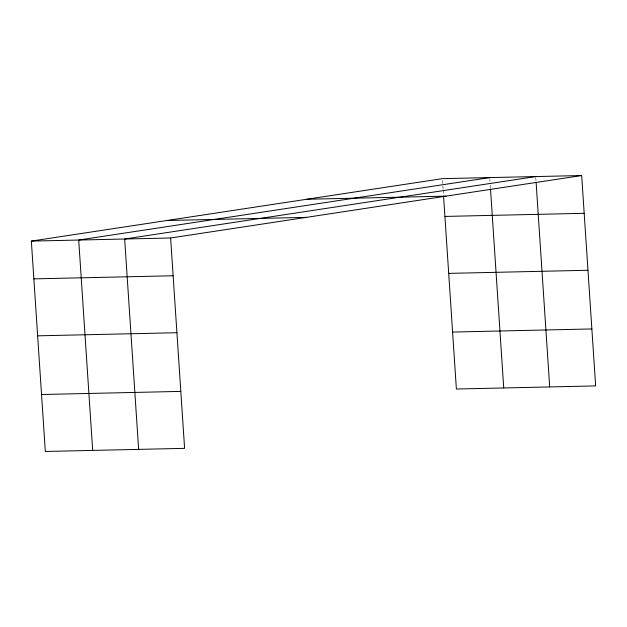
<?xml version="1.0" encoding="UTF-8"?>
<svg xmlns="http://www.w3.org/2000/svg" width="627" height="627" viewBox="0 0 627 627"><rect width="100%" height="100%" fill="white"/><g stroke="black" fill="none" stroke-linecap="round" stroke-linejoin="round"><path stroke-width="0.47" stroke-dasharray="3.13 2.35" d="M535.779 177.535L536.038 181.407M489.82 178.562L490.016 181.469M490.267 185.341L490.463 188.249M442.529 180.584L443.109 189.307M443.171 190.271L443.493 195.115"/><path stroke-width="0.94" d="M581.676 175.536L170.622 237.986L184.597 448.352L45.324 451.464L31.35 241.097L442.403 178.648L581.676 175.536L595.65 385.903L456.378 389.014L443.563 196.086M489.758 177.59L78.704 240.039L92.678 450.405M535.717 176.563L124.663 239.012L138.638 449.379M306.752 199.253L446.032 196.149M166.994 220.485L306.274 217.381M444.911 216.425L584.184 213.313M31.35 241.097L170.622 237.986M33.858 278.874L173.138 275.762M448.697 273.38L587.969 270.268M37.644 335.829L176.916 332.718M452.592 332.059L591.864 328.948M41.539 394.508L180.819 391.397M536.101 182.379L549.691 386.93M490.526 189.213L503.732 387.956"/></g></svg>
